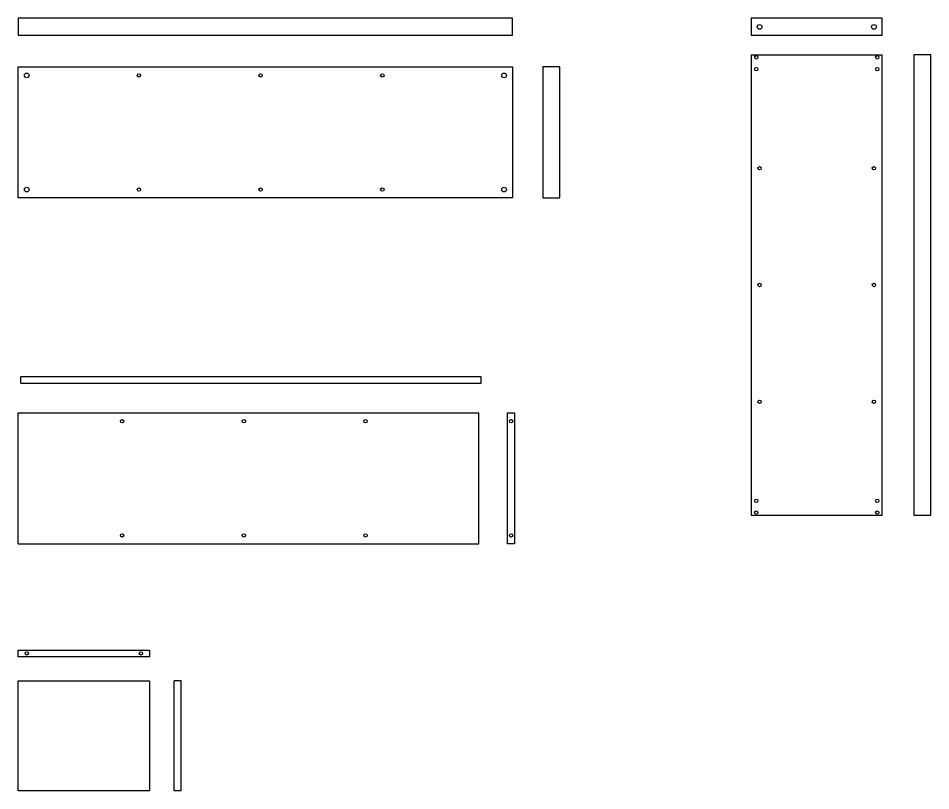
# Model space of a CAD drawing. Header units: millimetres. Extents: x 751 to 1821, y 987 to 1458.
# Drawn here: x 1549.4 to 1820.9, y 1006.5 to 1236.5 of the extents above; entities that cross this region are included whole.
import ezdxf

# ---------------------------------------------------------------- set-up
doc = ezdxf.new("R2010")
doc.units = ezdxf.units.MM
doc.layers.add('giunzioni', color=8, linetype='Continuous')

msp = doc.modelspace()

# ---------------------------------------------------------------- linework, layer by layer
at = {"layer": 'giunzioni'}
for p, q in [((1696.44, 1236.45), (1549.44, 1236.45)), ((1549.44, 1236.45), (1549.44, 1231.45)), ((1696.44, 1231.45), (1696.44, 1236.45)), ((1767.44, 1236.45), (1767.44, 1231.45)), ((1806.44, 1236.45), (1767.44, 1236.45)), ((1806.44, 1231.45), (1806.44, 1236.45)), ((1549.44, 1231.45), (1696.44, 1231.45)), ((1767.44, 1231.45), (1806.44, 1231.45)), ((1767.44, 1225.56), (1767.44, 1088.56)), ((1767.44, 1225.56), (1806.44, 1225.56)), ((1806.44, 1088.56), (1806.44, 1225.56)), ((1820.85, 1225.56), (1815.85, 1225.56)), ((1815.85, 1225.56), (1815.85, 1088.56)), ((1820.85, 1088.56), (1820.85, 1225.56)), ((1549.44, 1221.96), (1696.44, 1221.96)), ((1549.44, 1182.96), (1549.44, 1221.96)), ((1696.44, 1221.96), (1696.44, 1182.96)), ((1710.51, 1221.96), (1705.51, 1221.96)), ((1705.51, 1221.96), (1705.51, 1182.96)), ((1710.51, 1182.96), (1710.51, 1221.96)), ((1696.44, 1182.96), (1549.44, 1182.96)), ((1705.51, 1182.96), (1710.51, 1182.96)), ((1550.16, 1129.84), (1687.16, 1129.84)), ((1550.16, 1127.84), (1550.16, 1129.84)), ((1687.16, 1127.84), (1687.16, 1129.84)), ((1550.16, 1127.84), (1687.16, 1127.84)), ((1549.44, 1080.03), (1549.44, 1119.03)), ((1549.44, 1119.03), (1686.44, 1119.03)), ((1686.44, 1080.03), (1686.44, 1119.03)), ((1695.01, 1119.03), (1697.01, 1119.03)), ((1695.01, 1080.03), (1695.01, 1119.03)), ((1697.01, 1119.03), (1697.01, 1080.03)), ((1767.44, 1088.56), (1806.44, 1088.56)), ((1815.85, 1088.56), (1820.85, 1088.56)), ((1549.44, 1080.03), (1686.44, 1080.03)), ((1697.01, 1080.03), (1695.01, 1080.03)), ((1549.44, 1046.42), (1549.44, 1048.42)), ((1549.44, 1048.42), (1588.44, 1048.42)), ((1588.44, 1048.42), (1588.44, 1046.42)), ((1588.44, 1046.42), (1549.44, 1046.42)), ((1549.44, 1039.28), (1588.44, 1039.28)), ((1549.44, 1006.53), (1549.44, 1039.28)), ((1588.44, 1039.28), (1588.44, 1006.53)), ((1595.86, 1006.53), (1595.86, 1039.28)), ((1597.86, 1039.28), (1595.86, 1039.28)), ((1597.86, 1006.53), (1597.86, 1039.28)), ((1588.44, 1006.53), (1549.44, 1006.53)), ((1597.86, 1006.53), (1595.86, 1006.53))]:
    msp.add_line(p, q, dxfattribs=at)
for centre, radius in [((1769.95, 1233.88), 0.7), ((1803.93, 1233.88), 0.7), ((1768.93, 1224.82), 0.5), ((1804.95, 1224.82), 0.5), ((1768.93, 1221.3), 0.5), ((1804.95, 1221.3), 0.5), ((1551.95, 1219.45), 0.7), ((1585.33, 1219.45), 0.5), ((1621.53, 1219.45), 0.5), ((1657.73, 1219.45), 0.5), ((1693.93, 1219.45), 0.7), ((1769.95, 1191.81), 0.5), ((1803.93, 1191.81), 0.5), ((1551.95, 1185.47), 0.7), ((1693.93, 1185.47), 0.7), ((1585.33, 1185.47), 0.5), ((1621.53, 1185.47), 0.5), ((1657.73, 1185.47), 0.5), ((1769.95, 1157.06), 0.5), ((1803.93, 1157.06), 0.5), ((1769.95, 1122.31), 0.5), ((1803.93, 1122.31), 0.5), ((1580.33, 1116.52), 0.5), ((1616.53, 1116.52), 0.5), ((1652.73, 1116.52), 0.5), ((1696.01, 1116.52), 0.5), ((1768.93, 1092.82), 0.5), ((1804.95, 1092.82), 0.5), ((1768.93, 1089.31), 0.5), ((1804.95, 1089.31), 0.5), ((1580.33, 1082.54), 0.5), ((1616.53, 1082.54), 0.5), ((1652.73, 1082.54), 0.5), ((1696.01, 1082.54), 0.5), ((1551.95, 1047.42), 0.5), ((1585.92, 1047.42), 0.5)]:
    msp.add_circle(centre, radius, dxfattribs=at)

doc.saveas('drawing.dxf')
